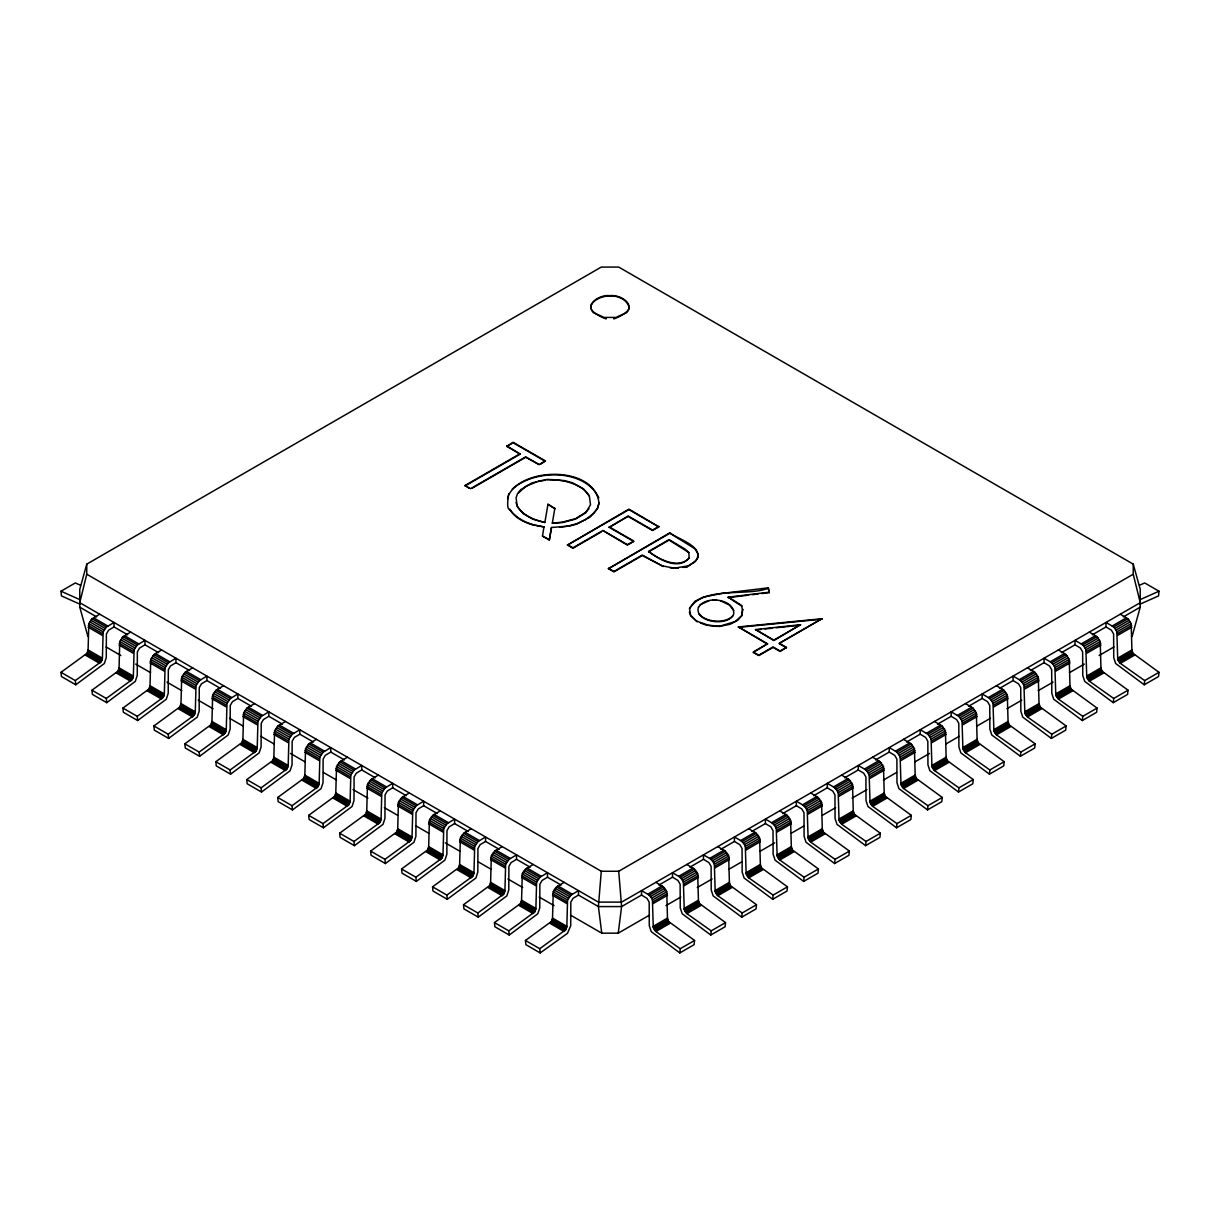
<?xml version="1.0" encoding="UTF-8"?>
<svg xmlns="http://www.w3.org/2000/svg" width="1220" height="1220" viewBox="0 0 1220 1220"><rect width="100%" height="100%" fill="white"/><g stroke="black" fill="none" stroke-linecap="round" stroke-linejoin="round"><path stroke-width="1.5" d="M547.978 504.257L554.856 508.679L547.978 504.257L544.852 522.48L532.759 519.156L523.258 513.666L517.25 506.483L516.075 497.836L517.493 493.795L520.772 489.632L531.92 482.922L546.911 479.567L564.357 480.573L572.332 482.754L583.557 488.9L589.351 496.113L590.51 504.714L585.63 512.857L575.52 519.11L562.511 522.572L552.309 523.166L562.511 522.13L575.52 518.668L585.63 512.4L588.97 508.725M698.023 556.64C698.587 561.825 672.708 574.91 695.187 561.688C706.639 546.957 678.183 539.545 669.871 532.789L608.429 568.718L613.934 571.89L642.299 555.527L663.345 566.507L642.299 555.069L613.934 571.448L608.429 568.261M698.023 557.082L698.114 553.773M689.346 612.181L690.596 615.246L697.138 621.742L690.596 615.688L689.544 608.49L694.881 601.308L703.101 597.159L721.95 593.423L768.325 587.826L769.24 592.645L761.768 593.545M1139.465 585.28L1144.68 582.946L1159 591.212L1158.558 595.909L1139.709 604.327M1132.084 636.489L1140.227 607.163L1140.227 589.29L1133.243 564.143L618.723 267.073L601.277 267.073L86.757 564.143L86.757 574.208L601.277 871.263L598.395 906.582L601.765 933.163L618.235 933.163L649.528 915.091M564.143 882.335L556.549 886.94L553.255 891.744L552.523 918.096L551.409 921.481L525.439 940.467L525.866 944.646L540.186 952.927L567.422 933.376L570.716 925.721L570.823 902.129L573.019 898.347L578.463 895.068L598.395 906.582L621.605 906.582L641.537 895.068L646.981 898.347L649.177 902.129L649.284 925.721L651.221 931.638L679.814 952.927L680.241 948.733L694.561 940.467L668.591 921.481L667.477 918.096L666.745 891.744L663.451 886.94L655.857 882.335M694.561 940.467L694.134 944.646L679.814 952.927M658.891 885.064L672.51 877.195L677.954 880.459L680.135 884.256L680.241 907.848L682.193 913.765L710.772 935.038L711.214 930.86L725.534 922.594L699.548 903.593L698.435 900.207L697.703 873.871L694.424 869.067L686.829 864.462M725.534 922.594L725.092 926.773L710.772 935.038M689.849 867.191L703.467 859.322L708.911 862.586L711.107 866.383L711.214 889.975L713.151 895.892L741.729 917.165L742.172 912.987L756.491 904.706L730.505 885.72L729.392 882.335L728.675 855.998L725.381 851.179L717.787 846.588M756.491 904.706L756.049 908.9L741.729 917.165M720.807 849.303L734.425 841.449L739.869 844.713L742.065 848.51L742.172 872.087L744.108 878.019L772.702 899.293L773.129 895.099L787.449 886.833L761.478 867.847L760.365 864.462L759.633 838.125L756.339 833.306L748.745 828.715M787.449 886.833L787.022 891.027L772.702 899.293M751.779 831.43L765.397 823.576L770.842 826.84L773.022 830.622L773.129 854.213L775.081 860.146L803.66 881.419L804.102 877.226L818.422 868.96L792.436 849.974L791.322 846.588L790.59 820.252L787.312 815.433L779.717 810.827M818.422 868.96L817.979 873.154L803.66 881.419M782.737 813.557L796.355 805.688L801.799 808.967L803.995 812.749L804.102 836.34L806.039 842.273L834.617 863.546L835.059 859.353L849.379 851.087L823.393 832.101L822.28 828.715L821.563 802.379L818.269 797.56L810.675 792.954M849.379 851.087L848.937 855.281L834.617 863.546M813.694 795.684L827.312 787.815L832.757 791.078L834.953 794.876L835.059 818.467L836.996 824.385L865.59 845.658L866.017 841.48L880.337 833.214L854.366 814.213L853.253 810.827L852.521 784.49L849.227 779.687L841.632 775.081M880.337 833.214L879.91 837.393L865.59 845.658M844.667 777.811L858.285 769.942L863.729 773.205L865.91 777.003L866.017 800.594L867.969 806.511L896.547 827.785L896.974 823.607L911.294 815.326L885.323 796.34L884.21 792.954L883.478 766.617L880.199 761.798L872.605 757.208M911.294 815.326L910.867 819.52L896.547 827.785M875.624 759.923L889.243 752.069L894.687 755.332L896.883 759.13L896.974 782.706L898.927 788.638L927.505 809.912L927.947 805.718L942.267 797.453L916.281 778.467L915.168 775.081L914.451 748.745L911.157 743.925L903.562 739.335M942.267 797.453L941.825 801.647L927.505 809.912M906.582 742.05L920.2 734.196L925.644 737.459L927.84 741.257L927.947 764.833L929.884 770.765L958.478 792.039L958.905 787.846L973.224 779.58L947.238 760.594L946.14 757.208L945.409 730.871L942.114 726.053L934.52 721.462M973.224 779.58L972.797 783.774L958.478 792.039M937.555 724.177L951.173 716.323L956.617 719.587L958.798 723.368L958.905 746.96L960.857 752.892L989.435 774.166L989.862 769.972L1004.182 761.707L978.211 742.721L977.098 739.335L976.366 712.999L973.087 708.179L965.493 703.574M1004.182 761.707L1003.755 765.901L989.435 774.166M968.512 706.304L982.13 698.435L987.575 701.698L989.755 705.495L989.862 729.087L991.814 735.004L1020.393 756.293L1020.835 752.099L1035.155 743.834L1009.169 724.848L1008.055 721.462L1007.339 695.11L1004.045 690.307L996.45 685.701M1035.155 743.834L1034.712 748.012L1020.393 756.293M999.47 688.431L1013.088 680.562L1018.532 683.825L1020.728 687.622L1020.835 711.214L1022.772 717.131L1051.365 738.405L1051.793 734.226L1066.112 725.946L1040.126 706.959L1039.028 703.574L1038.296 677.237L1035.002 672.418L1027.408 667.828M1066.112 725.946L1065.685 730.139L1051.365 738.405M1030.443 670.542L1044.045 662.689L1049.505 665.952L1051.686 669.75L1051.793 693.326L1053.745 699.258L1082.323 720.532L1082.75 716.338L1097.07 708.073L1071.099 689.087L1069.986 685.701L1069.254 659.364L1065.975 654.545L1058.365 649.955M1097.07 708.073L1096.643 712.266L1082.323 720.532M1061.4 652.669L1075.018 644.816L1080.462 648.079L1082.643 651.876L1082.75 675.453L1084.702 681.385L1113.28 702.659L1113.723 698.465L1128.043 690.2L1102.056 671.213L1100.943 667.828L1100.226 641.491L1096.932 636.672L1089.338 632.082M1128.043 690.2L1127.6 694.393L1113.28 702.659M1092.357 634.796L1105.976 626.943L1111.42 630.206L1113.616 633.988L1113.723 657.58L1115.659 663.512L1144.238 684.786L1144.68 680.592L1159 672.327L1133.014 653.341L1131.901 649.955L1131.184 623.618L1127.89 618.799L1120.295 614.194M1159 672.327L1158.558 676.52L1144.238 684.786M127.642 634.796L114.024 626.943L108.58 630.206L106.384 633.988L106.277 657.58L104.34 663.512L75.762 684.786L61.442 676.52L61 672.327L86.986 653.341L88.099 649.955L88.816 623.618L92.11 618.799L99.704 614.194M75.762 684.786L75.32 680.592L101.306 661.606L102.419 658.221L103.136 631.884L106.43 627.065L114.024 622.474L114.024 626.943M158.6 652.669L144.982 644.816L139.537 648.079L137.357 651.876L137.25 675.453L135.298 681.385L106.719 702.659L92.4 694.393L91.957 690.2L117.944 671.213L119.057 667.828L119.773 641.491L123.067 636.672L130.662 632.082M106.719 702.659L106.277 698.465L132.263 679.479L133.376 676.093L134.093 649.757L137.387 644.938L144.982 640.347L144.982 644.816M189.557 670.542L175.954 662.689L170.495 665.952L168.314 669.75L168.207 693.326L166.255 699.258L137.677 720.532L123.357 712.266L122.93 708.073L148.901 689.087L150.014 685.701L150.746 659.364L154.025 654.545L161.635 649.955M137.677 720.532L137.25 716.338L163.221 697.352L164.334 693.966L165.066 667.63L168.36 662.811L175.954 658.221L175.954 662.689M220.53 688.431L206.912 680.562L201.468 683.825L199.272 687.622L199.165 711.214L197.228 717.131L168.634 738.405L154.315 730.139L153.888 725.946L179.874 706.959L180.972 703.574L181.704 677.237L184.998 672.418L192.592 667.828M168.634 738.405L168.207 734.226L194.194 715.225L195.291 711.839L196.023 685.503L199.317 680.699L206.912 676.093L206.912 680.562M251.488 706.304L237.869 698.435L232.425 701.698L230.244 705.495L230.138 729.087L228.186 735.004L199.607 756.293L185.287 748.012L184.845 743.834L210.831 724.848L211.944 721.462L212.661 695.11L215.955 690.307L223.55 685.701M199.607 756.293L199.165 752.099L225.151 733.113L226.264 729.728L226.981 703.376L230.275 698.572L237.869 693.966L237.869 698.435M282.445 724.177L268.827 716.323L263.383 719.587L261.202 723.368L261.095 746.96L259.143 752.892L230.565 774.166L216.245 765.901L215.818 761.707L241.789 742.721L242.902 739.335L243.634 712.999L246.913 708.179L254.507 703.574M230.565 774.166L230.138 769.972L256.108 750.986L257.222 747.601L257.954 721.264L261.233 716.445L268.827 711.839L268.827 716.323M313.418 742.05L299.8 734.196L294.356 737.459L292.159 741.257L292.053 764.833L290.116 770.765L261.522 792.039L247.202 783.774L246.775 779.58L272.762 760.594L273.86 757.208L274.591 730.871L277.885 726.053L285.48 721.462M261.522 792.039L261.095 787.846L287.081 768.859L288.179 765.474L288.911 739.137L292.205 734.318L299.8 729.728L299.8 734.196M344.375 759.923L330.757 752.069L325.313 755.332L323.117 759.13L323.025 782.706L321.073 788.638L292.495 809.912L278.175 801.647L277.733 797.453L303.719 778.467L304.832 775.081L305.549 748.745L308.843 743.925L316.438 739.335M292.495 809.912L292.053 805.718L318.039 786.732L319.152 783.347L319.869 757.01L323.163 752.191L330.757 747.601L330.757 752.069M375.333 777.811L361.715 769.942L356.27 773.205L354.09 777.003L353.983 800.594L352.031 806.511L323.452 827.785L309.133 819.52L308.706 815.326L334.676 796.34L335.79 792.954L336.522 766.617L339.8 761.798L347.395 757.208M323.452 827.785L323.025 823.607L348.996 804.605L350.11 801.22L350.841 774.883L354.12 770.079L361.715 765.474L361.715 769.942M406.306 795.684L392.688 787.815L387.243 791.078L385.047 794.876L384.94 818.467L383.004 824.385L354.41 845.658L340.09 837.393L339.663 833.214L365.634 814.213L366.747 810.827L367.479 784.49L370.773 779.687L378.368 775.081M354.41 845.658L353.983 841.48L379.954 822.494L381.067 819.108L381.799 792.756L385.093 787.952L392.688 783.347L392.688 787.815M437.263 813.557L423.645 805.688L418.201 808.967L416.005 812.749L415.898 836.34L413.961 842.273L385.383 863.546L371.063 855.281L370.621 851.087L396.607 832.101L397.72 828.715L398.437 802.379L401.731 797.56L409.325 792.954M385.383 863.546L384.94 859.353L410.926 840.366L412.04 836.981L412.757 810.644L416.05 805.825L423.645 801.22L423.645 805.688M468.221 831.43L454.603 823.576L449.158 826.84L446.978 830.622L446.871 854.213L444.919 860.146L416.34 881.419L402.02 873.154L401.578 868.96L427.564 849.974L428.678 846.588L429.409 820.252L432.688 815.433L440.283 810.827M416.34 881.419L415.898 877.226L441.884 858.239L442.997 854.854L443.729 828.517L447.008 823.698L454.603 819.108L454.603 823.576M499.193 849.303L485.575 841.449L480.131 844.713L477.935 848.51L477.828 872.087L475.891 878.019L447.298 899.293L432.978 891.027L432.551 886.833L458.522 867.847L459.635 864.462L460.367 838.125L463.661 833.306L471.255 828.715M447.298 899.293L446.871 895.099L472.841 876.112L473.955 872.727L474.687 846.39L477.981 841.571L485.575 836.981L485.575 841.449M530.151 867.191L516.533 859.322L511.088 862.586L508.892 866.383L508.786 889.975L506.849 895.892L478.27 917.165L463.951 908.9L463.508 904.706L489.495 885.72L490.608 882.335L491.325 855.998L494.618 851.179L502.213 846.588M478.27 917.165L477.828 912.987L503.814 893.986L504.928 890.6L505.644 864.263L508.938 859.46L516.533 854.854L516.533 859.322M561.108 885.064L547.49 877.195L542.046 880.459L539.865 884.256L539.758 907.848L537.807 913.765L509.228 935.038L494.908 926.773L494.466 922.594L520.452 903.593L521.565 900.207L522.297 873.871L525.576 869.067L533.17 864.462M509.228 935.038L508.786 930.86L534.772 911.874L535.885 908.488L536.617 882.136L539.896 877.332L547.49 872.727L547.49 877.195M540.186 952.927L539.758 948.733L565.729 929.747L566.842 926.361L567.574 900.024L570.868 895.205L578.463 890.6L578.463 895.068M618.235 933.163L621.605 906.582L618.723 871.263L1133.243 574.208L1133.243 564.143M569.008 526.232L576.679 524.173L590.266 516.944L597.48 508.603L599.02 503.052L597.48 508.161L594.155 512.979L585.508 519.644L576.679 523.716L567.468 526.201L551.471 527.482L549.351 540.063L542.473 536.083L543.998 526.887C531.127 525.088 517.356 520.376 509.701 509.213C514.642 517.875 524.676 522.694 534.086 525.317M549.351 540.063L551.471 527.482M552.309 523.166L554.856 508.237M590.846 306.738C588.955 314.958 624.64 325.847 593.408 312.716C584.776 302.804 601.216 294.31 610 295.682C618.784 294.31 635.223 302.804 626.592 312.716C595.36 325.847 631.045 314.958 629.154 306.738M590.846 307.181L591.502 303.871M86.757 574.208L79.773 602.695L598.395 902.114L621.605 902.114L1140.227 602.695L1133.243 574.208M86.757 564.143L79.773 589.29L79.773 607.163L87.916 636.489M507.566 498.98C511.531 483.15 504.424 508.481 509.701 509.67M741.867 615.109L742.629 609.283L741.867 615.551L737.81 620.217L730.216 624.274L718.87 626.5L735.157 621.529L741.867 615.551M689.147 558.013L688.858 552.568L685.106 549.107L669.078 539.621L648.598 551.44C658.693 559.096 678 570.96 689.147 558.013C678.945 569.328 659.044 559.675 648.598 551.44M698.541 606.813C693.417 621.849 728.005 627.629 733.693 614.163C735.218 599.523 706.136 594.567 698.541 607.255M768.325 587.826L768.325 588.269C746.792 596.671 703.65 585.768 689.544 608.49M509.014 494.329C524.585 466.452 595.497 466.101 599.02 503.494M591.502 304.314C599.599 292.708 624.518 292.587 629.154 307.181M518.591 492.849L526.262 486.078L536.769 481.854M698.816 613.812C705.663 622.368 725.244 624.061 732.961 615.764M598.852 497.867C584.746 468.45 534.39 469.166 512.263 489.052M709.079 600.667L700.143 604.8M80.291 604.327L61.442 595.909L61 591.212L75.32 582.946L80.535 585.28M506.818 445.925L520.208 454.114L506.818 446.383L513.117 442.296L545.401 460.931L540.689 464.118M506.818 446.383L513.117 442.738L545.401 461.389M469.197 488.336L465.064 485.499L520.208 453.657M465.064 485.941L520.208 454.114M465.064 485.499L470.569 488.686L525.713 456.844L539.103 464.576L545.401 460.931M472.201 488.183L525.713 457.286L539.103 464.576M601.338 531.874L572.973 548.253L567.468 545.066L628.91 509.137L658.83 526.872L652.532 530.517L628.117 516.411L609.207 527.33L628.117 515.968L652.532 530.059L658.83 526.43M567.468 545.066L628.91 509.594L658.83 526.872M567.468 544.623L572.973 547.795L602.909 530.517L627.324 544.623L633.637 541.421L627.324 545.066L602.909 530.517M608.429 568.718L669.871 533.231L694.988 548.802L698.114 554.216M648.598 551.882L669.078 540.063L688.858 552.568M753.365 651.938L767.548 643.763L753.365 652.395L758.87 655.125L773.053 646.936L780.144 651.038L786.442 647.393L780.144 651.48L773.053 647.393L758.87 655.567L753.365 652.395M755.531 629.55L773.846 640.119L800.518 624.716L773.846 640.561L755.531 629.55L800.518 624.716M779.351 643.306L821.899 618.738L779.351 643.306L786.442 647.393M1123.361 616.893L1140.227 607.163M641.537 895.068L641.537 890.6L647.728 894.184L662.048 885.918M672.51 877.195L672.51 872.727L678.701 876.311L693.021 868.03M703.467 859.322L703.467 854.854L709.659 858.422L723.978 850.157M734.425 841.449L734.425 836.981L740.616 840.549L754.936 832.284M765.397 823.576L765.397 819.108L771.589 822.677L785.909 814.411M796.355 805.688L796.355 801.22L802.546 804.803L816.866 796.538M827.312 787.815L827.312 783.347L833.504 786.93L847.824 778.665M858.285 769.942L858.285 765.474L864.477 769.042L878.796 760.777M889.243 752.069L889.243 747.601L895.434 751.169L909.754 742.904M920.2 734.196L920.2 729.728L926.392 733.296L940.712 725.031M951.173 716.323L951.173 711.839L957.364 715.423L971.684 707.158M982.13 698.435L982.13 693.966L988.322 697.55L1002.642 689.285M1013.088 680.562L1013.088 676.093L1019.279 679.677L1033.599 671.396M1044.045 662.689L1044.045 658.221L1050.252 661.789L1064.572 653.524M1075.018 644.816L1075.018 640.347L1081.21 643.916L1095.529 635.65M1105.976 626.943L1105.976 622.474L1112.167 626.043L1126.487 617.778M647.728 894.184L649.131 895.205L663.451 886.94M678.701 876.311L680.104 877.332L694.424 869.067M709.659 858.422L711.062 859.46L725.381 851.179M740.616 840.549L742.019 841.571L756.339 833.306M771.589 822.677L772.992 823.698L787.312 815.433M802.546 804.803L803.949 805.825L818.269 797.56M833.504 786.93L834.907 787.952L849.227 779.687M864.477 769.042L865.88 770.079L880.199 761.798M895.434 751.169L896.837 752.191L911.157 743.925M926.392 733.296L927.795 734.318L942.114 726.053M957.364 715.423L958.768 716.445L973.087 708.179M988.322 697.55L989.725 698.572L1004.045 690.307M1019.279 679.677L1020.682 680.699L1035.002 672.418M1050.252 661.789L1051.64 662.811L1065.975 654.545M1081.21 643.916L1082.613 644.938L1096.932 636.672M1112.167 626.043L1113.57 627.065L1127.89 618.799M649.131 895.205L650.443 896.578L664.763 888.312M680.104 877.332L681.4 878.705L695.72 870.439M711.062 859.46L712.373 860.832L726.693 852.566M742.019 841.571L743.331 842.959L757.65 834.693M772.992 823.698L774.288 825.086L788.608 816.805M803.949 805.825L805.261 807.198L819.581 798.932M834.907 787.952L836.218 789.325L850.538 781.059M865.88 770.079L867.176 771.452L881.496 763.186M896.837 752.191L898.149 753.579L912.468 745.313M927.795 734.318L929.106 735.706L943.426 727.425M958.768 716.445L960.064 717.817L974.384 709.552M989.725 698.572L991.036 699.944L1005.356 691.679M1020.682 680.699L1021.994 682.071L1036.314 673.806M1051.64 662.811L1052.951 664.198L1067.271 655.933M1082.613 644.938L1083.909 646.325L1098.244 638.06M1113.57 627.065L1114.882 628.437L1129.201 620.172M650.443 896.578L651.571 898.225L665.891 889.96M681.4 878.705L682.529 880.352L696.849 872.087M712.373 860.832L713.486 862.479L727.806 854.213M743.331 842.959L744.459 844.591L758.779 836.325M774.288 825.086L775.417 826.718L789.736 818.452M805.261 807.198L806.374 808.845L820.694 800.579M836.218 789.325L837.347 790.972L851.667 782.706M867.176 771.452L868.304 773.099L882.624 764.833M898.149 753.579L899.262 755.226L913.582 746.945M929.106 735.706L930.235 737.337L944.554 729.072M960.064 717.817L961.192 719.464L975.512 711.199M991.036 699.944L992.15 701.591L1006.469 693.326M1021.994 682.071L1023.107 683.718L1037.427 675.453M1052.951 664.198L1054.08 665.846L1068.4 657.565M1083.909 646.325L1085.037 647.957L1099.357 639.692M1114.882 628.437L1115.995 630.084L1130.315 621.819M680.241 948.733L655.903 931.5L653.279 927.459L652.425 900.024L666.745 891.744M711.214 930.86L686.86 913.627L684.252 909.586L683.383 882.136L697.703 873.871M742.172 912.987L717.833 895.739L715.21 891.713L714.356 864.263L728.675 855.998M773.129 895.099L748.79 877.866L746.167 873.84L745.313 846.39L759.633 838.125M804.102 877.226L779.748 859.993L777.14 855.952L776.271 828.517L790.59 820.252M835.059 859.353L810.721 842.12L808.097 838.079L807.244 810.644L821.563 802.379M866.017 841.48L841.678 824.247L839.055 820.206L838.201 792.756L852.521 784.49M896.974 823.607L872.635 806.359L870.028 802.333L869.159 774.883L883.478 766.617M927.947 805.718L903.593 788.486L900.985 784.46L900.131 757.01L914.451 748.745M958.905 787.846L934.566 770.613L931.943 766.572L931.089 739.137L945.409 730.871M989.862 769.972L965.523 752.74L962.9 748.699L962.046 721.264L976.366 712.999M1020.835 752.099L996.481 734.867L993.873 730.826L993.019 703.376L1007.339 695.11M1051.793 734.226L1027.453 716.979L1024.83 712.953L1023.976 685.503L1038.296 677.237M1082.75 716.338L1058.411 699.106L1055.788 695.08L1054.934 667.63L1069.254 659.364M1113.723 698.465L1089.369 681.233L1086.761 677.192L1085.907 649.757L1100.226 641.491M1144.68 680.592L1120.341 663.36L1117.718 659.318L1116.864 631.884L1131.184 623.618M652.974 901.839L667.294 893.574M683.932 883.966L698.252 875.701M714.889 866.093L729.209 857.828M745.862 848.205L760.182 839.939M776.82 830.332L791.139 822.066M807.777 812.459L822.097 804.193M838.75 794.586L853.07 786.32M869.707 776.713L884.027 768.447M900.665 758.84L914.985 750.559M931.622 740.952L945.942 732.686M962.595 723.079L976.915 714.813M993.553 705.206L1007.872 696.94M1024.51 687.333L1038.83 679.067M1055.483 669.46L1069.803 661.179M1086.44 651.571L1100.76 643.306M1117.398 633.698L1131.718 625.433M653.158 903.562L667.477 895.297M684.115 885.689L698.435 877.424M715.072 867.816L729.392 859.551M746.045 849.943L760.365 841.678M777.003 832.055L791.322 823.79M807.96 814.182L822.28 805.917M838.933 796.309L853.253 788.044M869.89 778.436L884.21 770.171M900.848 760.563L915.168 752.298M931.821 742.675L946.14 734.409M962.778 724.802L977.098 716.536M993.736 706.929L1008.055 698.663M1024.708 689.056L1039.028 680.79M1055.666 671.183L1069.986 662.917M1086.623 653.31L1100.943 645.029M1117.581 635.422L1131.901 627.156M665.998 905.591L680.821 897.035M697.291 887.519L712.114 878.964M728.584 869.463L741.76 861.854M759.877 851.392L774.7 842.837M791.17 833.321L804.346 825.711M822.463 815.265L835.639 807.655M852.109 798.139L866.932 789.584M883.402 780.083L896.578 772.473M914.695 762.012L929.518 753.457M945.973 743.941L959.149 736.331M977.266 725.87L990.442 718.275M1006.912 708.759L1021.735 700.204M1038.205 690.688L1053.028 682.132M1069.498 672.632L1084.321 664.076M1099.144 655.521L1113.967 646.951M653.158 926.361L667.477 918.096M684.115 908.488L698.435 900.207M715.072 890.6L729.392 882.335M746.045 872.727L760.365 864.462M777.003 854.854L791.322 846.588M807.96 836.981L822.28 828.715M838.933 819.108L853.253 810.827M869.89 801.22L884.21 792.954M900.848 783.347L915.168 775.081M931.821 765.474L946.14 757.208M962.778 747.601L977.098 739.335M993.736 729.728L1008.055 721.462M1024.708 711.839L1039.028 703.574M1055.666 693.966L1069.986 685.701M1086.623 676.093L1100.943 667.828M1117.581 658.221L1131.901 649.955M653.279 927.459L667.599 919.194M684.252 909.586L698.572 901.321M715.21 891.713L729.529 883.448M746.167 873.84L760.487 865.559M777.14 855.952L791.46 847.687M808.097 838.079L822.417 829.813M839.055 820.206L853.375 811.94M870.028 802.333L884.347 794.067M900.985 784.46L915.305 776.179M931.943 766.572L946.262 758.306M962.9 748.699L977.22 740.433M993.873 730.826L1008.193 722.56M1024.83 712.953L1039.15 704.687M1055.788 695.08L1070.108 686.814M1086.761 677.192L1101.08 668.926M1117.718 659.318L1132.038 651.053M653.661 928.618L667.98 920.353M684.633 910.745L698.953 902.48M715.591 892.872L729.911 884.607M746.548 874.999L760.868 866.734M777.521 857.126L791.841 848.845M808.479 839.238L822.798 830.972M839.436 821.365L853.756 813.099M870.409 803.492L884.729 795.226M901.366 785.619L915.686 777.353M932.324 767.746L946.644 759.465M963.281 749.858L977.601 741.592M994.254 731.985L1008.574 723.719M1025.212 714.112L1039.531 705.846M1056.169 696.239L1070.489 687.973M1087.142 678.366L1101.462 670.085M1118.099 660.477L1132.419 652.212M654.271 929.747L668.591 921.481M685.228 911.874L699.548 903.593M716.186 893.986L730.505 885.72M747.159 876.112L761.478 867.847M778.116 858.239L792.436 849.974M809.073 840.366L823.393 832.101M840.046 822.494L854.366 814.213M871.004 804.605L885.323 796.34M901.961 786.732L916.281 778.467M932.919 768.859L947.238 760.594M963.891 750.986L978.211 742.721M994.849 733.113L1009.169 724.848M1025.806 715.225L1040.126 706.959M1056.779 697.352L1071.099 689.087M1087.737 679.479L1102.056 671.213M1118.694 661.606L1133.014 653.341M655.033 930.723L669.353 922.457M685.991 912.85L700.311 904.584M716.963 894.977L731.283 886.711M747.921 877.104L762.241 868.838M778.878 859.231L793.198 850.965M809.836 841.342L824.171 833.077M840.809 823.469L855.128 815.204M871.766 805.596L886.086 797.331M902.724 787.723L917.043 779.458M933.696 769.85L948.016 761.585M964.654 751.977L978.974 743.697M995.611 734.089L1009.931 725.824M1026.584 716.216L1040.904 707.951M1057.542 698.343L1071.861 690.078M1088.499 680.47L1102.819 672.205M1119.472 662.597L1133.792 654.317M655.903 931.5L670.222 923.235M686.86 913.627L701.18 905.347M717.833 895.739L732.153 887.474M748.79 877.866L763.11 869.601M779.748 859.993L794.067 851.728M810.721 842.12L825.04 833.855M841.678 824.247L855.998 815.966M872.635 806.359L886.955 798.093M903.593 788.486L917.913 780.221M934.566 770.613L948.885 762.347M965.523 752.74L979.843 744.474M996.481 734.867L1010.801 726.601M1027.453 716.979L1041.773 708.713M1058.411 699.106L1072.731 690.84M1089.369 681.233L1103.688 672.967M1120.341 663.36L1134.661 655.094M1139.877 599.752L1159 591.212M663.345 566.065L674.294 568.184L687.302 566.019M685.808 566.934L682.834 567.422M545.203 480.268L538.386 480.893M728.188 597.159C746.701 607.895 746.914 610.229 728.188 597.159L769.24 592.203M728.188 597.602L748.714 595.131M752.435 594.674L758.047 594.003M767.548 644.206L738.39 626.928L821.899 618.738M738.39 627.385L821.899 619.196M755.531 629.993L761.158 629.383M764.909 628.986L772.397 628.178M776.149 627.782L800.518 625.159M605.044 317.413L614.956 317.413M670.222 567.803L678.411 568.093M589.351 496.113C581.94 483.15 561.154 479.155 546.911 479.567M601.277 871.263L618.723 871.263M697.138 621.3L708.698 625.357L718.87 626.043M708.698 625.357L717.162 626.47M516.029 502.411C518.287 513.62 534.162 520.254 544.852 522.48M700.356 622.901L707.112 625.433M733.784 610.427L729.408 605.029L720.273 600.667M61 591.212L80.123 599.752M609.207 526.887L633.637 540.978M609.207 527.33L633.637 541.421M779.351 643.748L786.442 647.835M738.39 626.928L767.548 643.763M549.351 539.621L542.473 536.083M79.773 607.163L96.639 616.893M93.513 617.778L107.833 626.043M124.471 635.65L138.79 643.916M155.428 653.524L169.748 661.789M186.401 671.396L200.72 679.677M217.358 689.285L231.678 697.55M248.316 707.158L262.635 715.423M279.288 725.031L293.608 733.296M310.246 742.904L324.566 751.169M341.204 760.777L355.523 769.042M372.176 778.665L386.496 786.93M403.134 796.538L417.453 804.803M434.091 814.411L448.411 822.677M465.064 832.284L479.384 840.549M496.021 850.157L510.341 858.422M526.979 868.03L541.299 876.311M557.952 885.918L572.271 894.184M92.11 618.799L106.43 627.065M123.067 636.672L137.387 644.938M154.025 654.545L168.36 662.811M184.998 672.418L199.317 680.699M215.955 690.307L230.275 698.572M246.913 708.179L261.233 716.445M277.885 726.053L292.205 734.318M308.843 743.925L323.163 752.191M339.8 761.798L354.12 770.079M370.773 779.687L385.093 787.952M401.731 797.56L416.05 805.825M432.688 815.433L447.008 823.698M463.661 833.306L477.981 841.571M494.618 851.179L508.938 859.46M525.576 869.067L539.896 877.332M556.549 886.94L570.868 895.205M90.798 620.172L105.118 628.437M121.756 638.06L136.091 646.325M152.729 655.933L167.048 664.198M183.686 673.806L198.006 682.071M214.644 691.679L228.963 699.944M245.617 709.552L259.936 717.817M276.574 727.425L290.894 735.706M307.531 745.313L321.851 753.579M338.504 763.186L352.824 771.452M369.462 781.059L383.781 789.325M400.419 798.932L414.739 807.198M431.392 816.805L445.712 825.086M462.349 834.693L476.669 842.959M493.307 852.566L507.627 860.832M524.28 870.439L538.6 878.705M555.237 888.312L569.557 896.578M89.685 621.819L104.005 630.084M120.643 639.692L134.963 647.957M151.6 657.565L165.92 665.846M182.573 675.453L196.893 683.718M213.53 693.326L227.85 701.591M244.488 711.199L258.808 719.464M275.445 729.072L289.765 737.337M306.418 746.945L320.738 755.226M337.376 764.833L351.695 773.099M368.333 782.706L382.653 790.972M399.306 800.579L413.626 808.845M430.263 818.452L444.583 826.718M461.221 836.325L475.541 844.591M492.194 854.213L506.513 862.479M523.151 872.087L537.471 880.352M554.109 889.96L568.428 898.225M88.816 623.618L103.136 631.884M119.773 641.491L134.093 649.757M150.746 659.364L165.066 667.63M181.704 677.237L196.023 685.503M212.661 695.11L226.981 703.376M243.634 712.999L257.954 721.264M274.591 730.871L288.911 739.137M305.549 748.745L319.869 757.01M336.522 766.617L350.841 774.883M367.479 784.49L381.799 792.756M398.437 802.379L412.757 810.644M429.409 820.252L443.729 828.517M460.367 838.125L474.687 846.39M491.325 855.998L505.644 864.263M522.297 873.871L536.617 882.136M553.255 891.744L567.574 900.024M88.282 625.433L102.602 633.698M119.24 643.306L133.559 651.571M150.197 661.179L164.517 669.46M181.17 679.067L195.49 687.333M212.127 696.94L226.447 705.206M243.085 714.813L257.405 723.079M274.058 732.686L288.377 740.952M305.015 750.559L319.335 758.84M335.973 768.447L350.292 776.713M366.93 786.32L381.25 794.586M397.903 804.193L412.223 812.459M428.861 822.066L443.18 830.332M459.818 839.939L474.138 848.205M490.791 857.828L505.111 866.093M521.748 875.701L536.068 883.966M552.706 893.574L567.025 901.839M88.099 627.156L102.419 635.422M119.057 645.029L133.376 653.31M150.014 662.917L164.334 671.183M180.972 680.79L195.291 689.056M211.944 698.663L226.264 706.929M242.902 716.536L257.222 724.802M273.86 734.409L288.179 742.675M304.832 752.298L319.152 760.563M335.79 770.171L350.11 778.436M366.747 788.044L381.067 796.309M397.72 805.917L412.04 814.182M428.678 823.79L442.997 832.055M459.635 841.678L473.955 849.943M490.608 859.551L504.928 867.816M521.565 877.424L535.885 885.689M552.523 895.297L566.842 903.562M106.033 646.951L120.856 655.521M135.679 664.076L150.502 672.632M166.972 682.132L181.795 690.688M198.265 700.204L213.088 708.759M229.558 718.275L242.734 725.87M260.851 736.331L274.027 743.941M290.482 753.457L305.305 762.012M323.422 772.473L336.598 780.083M353.068 789.584L367.891 798.139M384.361 807.655L397.537 815.265M415.654 825.711L428.83 833.321M445.3 842.837L460.123 851.392M478.24 861.854L491.416 869.463M507.886 878.964L522.709 887.519M539.179 897.035L554.002 905.591M570.472 915.091L601.765 933.163M88.099 649.955L102.419 658.221M119.057 667.828L133.376 676.093M150.014 685.701L164.334 693.966M180.972 703.574L195.291 711.839M211.944 721.462L226.264 729.728M242.902 739.335L257.222 747.601M273.86 757.208L288.179 765.474M304.832 775.081L319.152 783.347M335.79 792.954L350.11 801.22M366.747 810.827L381.067 819.108M397.72 828.715L412.04 836.981M428.678 846.588L442.997 854.854M459.635 864.462L473.955 872.727M490.608 882.335L504.928 890.6M521.565 900.207L535.885 908.488M552.523 918.096L566.842 926.361M87.962 651.053L102.282 659.318M118.919 668.926L133.239 677.192M149.892 686.814L164.212 695.08M180.85 704.687L195.169 712.953M211.807 722.56L226.127 730.826M242.78 740.433L257.1 748.699M273.738 758.306L288.057 766.572M304.695 776.179L319.015 784.46M335.652 794.067L349.972 802.333M366.625 811.94L380.945 820.206M397.583 829.813L411.903 838.079M428.54 847.687L442.86 855.952M459.513 865.559L473.833 873.84M490.47 883.448L504.79 891.713M521.428 901.321L535.748 909.586M552.401 919.194L566.721 927.459M87.581 652.212L101.9 660.477M118.538 670.085L132.858 678.366M149.511 687.973L163.831 696.239M180.469 705.846L194.788 714.112M211.426 723.719L225.746 731.985M242.399 741.592L256.719 749.858M273.356 759.465L287.676 767.746M304.314 777.353L318.633 785.619M335.271 795.226L349.591 803.492M366.244 813.099L380.564 821.365M397.201 830.972L411.521 839.238M428.159 848.845L442.479 857.126M459.132 866.734L473.451 874.999M490.089 884.607L504.409 892.872M521.047 902.48L535.366 910.745M552.019 920.353L566.339 928.618M86.986 653.341L101.306 661.606M117.944 671.213L132.263 679.479M148.901 689.087L163.221 697.352M179.874 706.959L194.194 715.225M210.831 724.848L225.151 733.113M241.789 742.721L256.108 750.986M272.762 760.594L287.081 768.859M303.719 778.467L318.039 786.732M334.676 796.34L348.996 804.605M365.634 814.213L379.954 822.494M396.607 832.101L410.926 840.366M427.564 849.974L441.884 858.239M458.522 867.847L472.841 876.112M489.495 885.72L503.814 893.986M520.452 903.593L534.772 911.874M551.409 921.481L565.729 929.747M86.208 654.317L100.528 662.597M117.181 672.205L131.501 680.47M148.138 690.078L162.458 698.343M179.096 707.951L193.416 716.216M210.069 725.824L224.388 734.089M241.026 743.697L255.346 751.977M271.984 761.585L286.303 769.85M302.957 779.458L317.276 787.723M333.914 797.331L348.234 805.596M364.871 815.204L379.191 823.469M395.829 833.077L410.164 841.342M426.802 850.965L441.121 859.231M457.759 868.838L472.079 877.104M488.717 886.711L503.036 894.977M519.689 904.584L534.009 912.85M550.647 922.457L564.967 930.723M85.339 655.094L99.659 663.36M116.312 672.967L130.631 681.233M147.269 690.84L161.589 699.106M178.227 708.713L192.547 716.979M209.2 726.601L223.519 734.867M240.157 744.474L254.477 752.74M271.114 762.347L285.434 770.613M302.087 780.221L316.407 788.486M333.045 798.093L347.364 806.359M364.002 815.966L378.322 824.247M394.96 833.855L409.279 842.12M425.933 851.728L440.252 859.993M456.89 869.601L471.21 877.866M487.847 887.474L502.167 895.739M518.82 905.347L533.14 913.627M549.778 923.235L564.097 931.5M61 672.327L75.32 680.592M91.957 690.2L106.277 698.465M122.93 708.073L137.25 716.338M153.888 725.946L168.207 734.226M184.845 743.834L199.165 752.099M215.818 761.707L230.138 769.972M246.775 779.58L261.095 787.846M277.733 797.453L292.053 805.718M308.706 815.326L323.025 823.607M339.663 833.214L353.983 841.48M370.621 851.087L384.94 859.353M401.578 868.96L415.898 877.226M432.551 886.833L446.871 895.099M463.508 904.706L477.828 912.987M494.466 922.594L508.786 930.86M525.439 940.467L539.758 948.733M1115.995 630.084L1116.864 631.884M1085.037 647.957L1085.907 649.757M1054.08 665.846L1054.934 667.63M1023.107 683.718L1023.976 685.503M992.15 701.591L993.019 703.376M961.192 719.464L962.046 721.264M930.235 737.337L931.089 739.137M899.262 755.226L900.131 757.01M868.304 773.099L869.159 774.883M837.347 790.972L838.201 792.756M806.374 808.845L807.244 810.644M775.417 826.718L776.271 828.517M744.459 844.591L745.313 846.39M713.486 862.479L714.356 864.263M682.529 880.352L683.383 882.136M651.571 898.225L652.425 900.024M741.577 606.432L742.629 609.741M768.325 588.269L769.24 592.645M716.582 600.194L712.785 600.194M567.468 526.201L559.568 527.238M543.998 526.887L535.626 525.347"/></g></svg>
